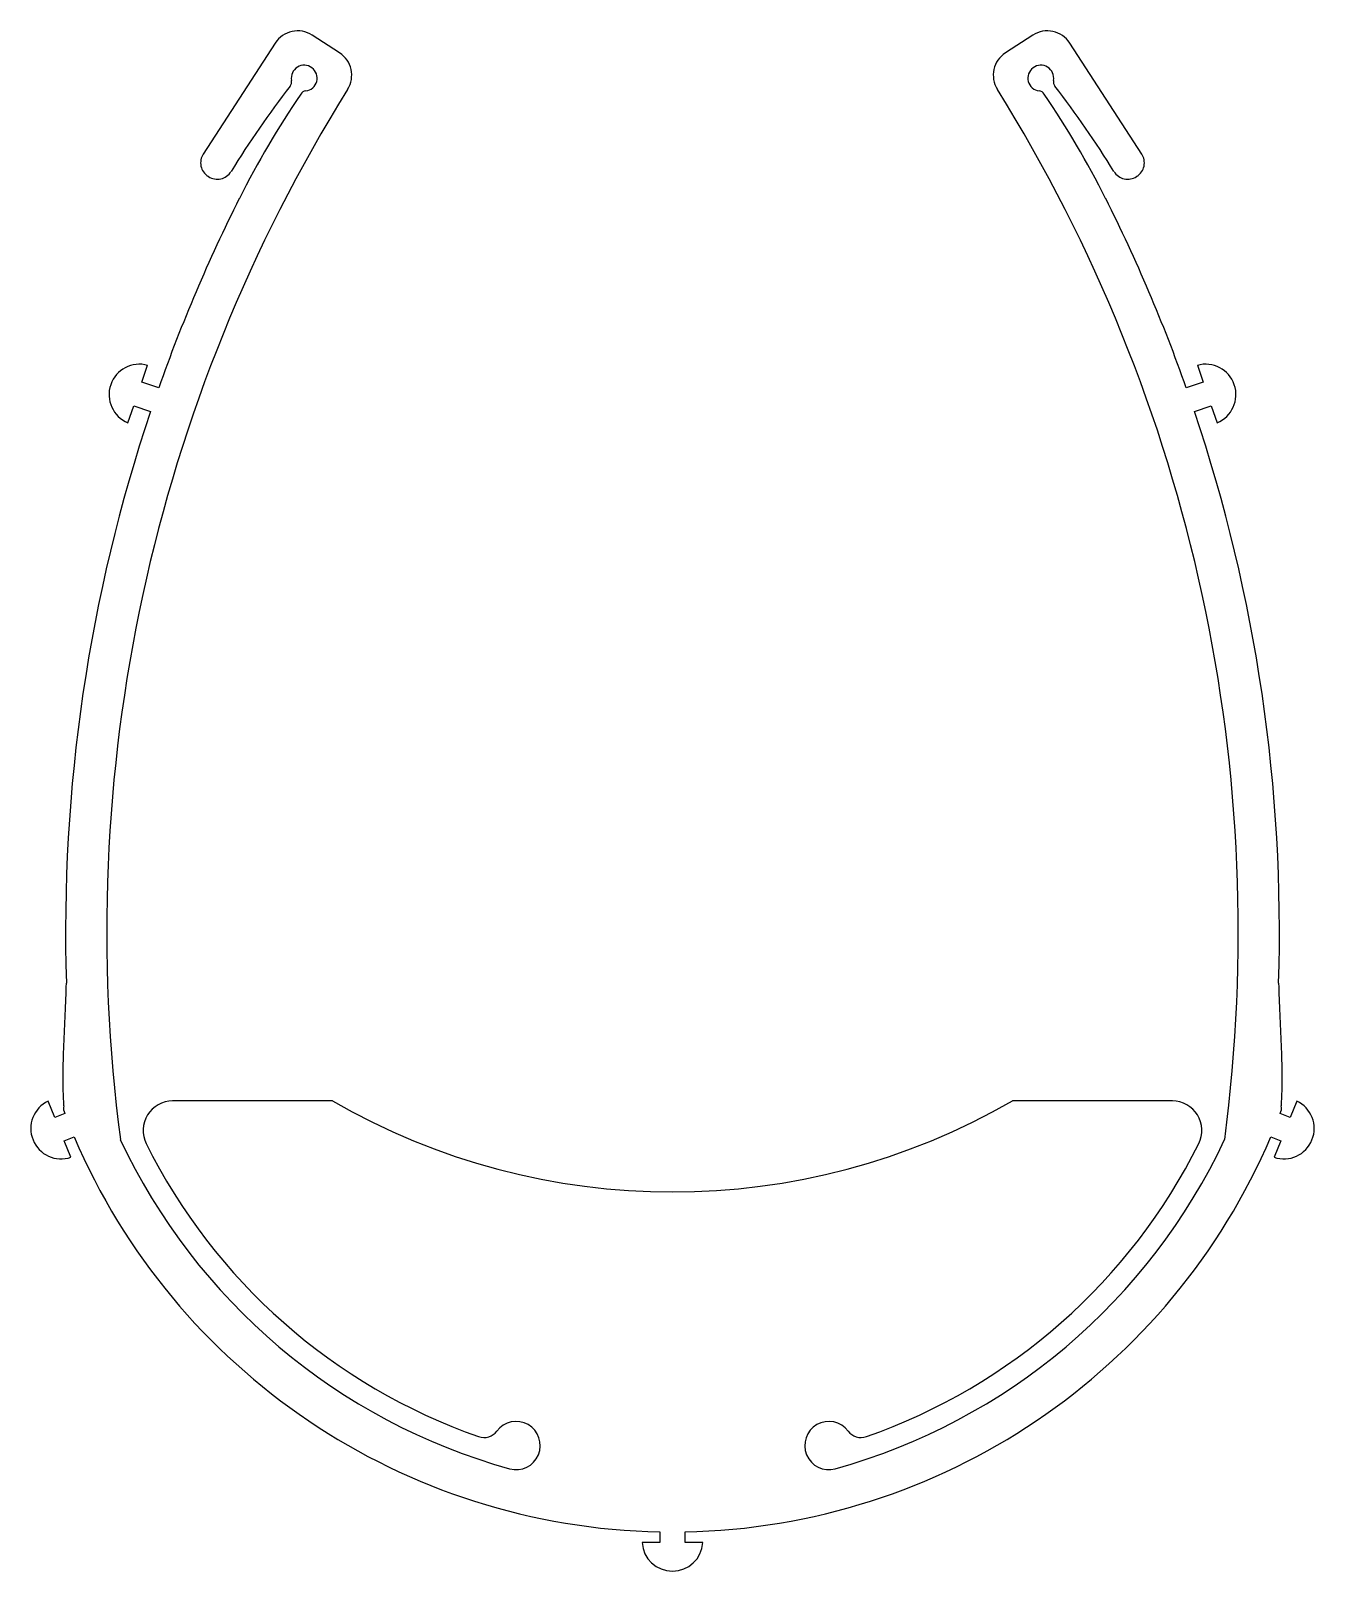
# Model space of a CAD drawing. Header units: millimetres. Extents: x -81 to 101, y -115 to 104.
import ezdxf

# ---------------------------------------------------------------- set-up
doc = ezdxf.new("R2010")
doc.units = ezdxf.units.MM

msp = doc.modelspace()

# ---------------------------------------------------------------- linework, layer by layer
at = {"color": 7, "linetype": 'Continuous', "lineweight": 25}
for p, q in [((-37.24, 100.65), (-41.1, 103.16)), ((61.29, 103.16), (57.43, 100.65)), ((-46.38, 102.03), (-56.6, 86.25)), ((76.79, 86.25), (66.57, 102.03)), ((-55.92, 83.09), (-55.85, 83.04)), ((76.04, 83.04), (76.11, 83.09)), ((-65.32, 53.83), (-64.5, 56.22)), ((84.69, 56.22), (85.51, 53.83)), ((-62.93, 53.01), (-65.32, 53.83)), ((85.51, 53.83), (83.12, 53.01)), ((-67.31, 48.06), (-66.48, 50.46)), ((-66.48, 50.46), (-64.09, 49.64)), ((84.28, 49.64), (86.67, 50.46)), ((86.67, 50.46), (87.5, 48.06)), ((-77.69, -50.7), (-78.63, -48.35)), ((-76.26, -50.12), (-77.69, -50.7)), ((-38.23, -48.33), (-60.96, -48.33)), ((81.15, -48.33), (58.42, -48.33)), ((97.87, -50.7), (96.45, -50.12)), ((98.82, -48.35), (97.87, -50.7)), ((-76.35, -54), (-74.95, -53.44)), ((-75.4, -56.35), (-76.35, -54)), ((95.14, -53.44), (96.54, -54)), ((96.54, -54), (95.59, -56.35)), ((8.31, -111.11), (5.78, -111.11)), ((8.31, -109.6), (8.31, -111.11)), ((11.88, -111.11), (11.88, -109.6)), ((14.41, -111.11), (11.88, -111.11))]:
    msp.add_line(p, q, dxfattribs=at)
for centre, radius, start, end in [((-43.18, 99.95), 3.81, 57.0577, 147.0577), ((63.37, 99.95), 3.81, 32.9423, 122.9423), ((-42.25, 97.04), 1.84, 277.0764, 190.0789), ((-39.31, 97.45), 3.81, 328.0696, 57.0577), ((59.5, 97.45), 3.81, 122.9423, 211.9304), ((62.44, 97.04), 1.84, 349.9211, 262.9236), ((-45.06, 96.54), 1.02, 322.2543, 10.0789), ((65.25, 96.54), 1.02, 169.9211, 217.7457), ((155.99, -24.26), 226.31, 148.0696, 187.5004), ((64.29, 11.89), 137.26, 142.2543, 148.4252), ((64.84, 21.52), 130.15, 145.7445, 153.3321), ((-41.9, 94.21), 1.02, 97.0764, 145.7445), ((-135.8, -24.26), 226.31, 352.4996, 31.9304), ((62.08, 94.21), 1.02, 34.2555, 82.9236), ((-44.65, 21.52), 130.15, 26.6679, 34.2555), ((-44.1, 11.89), 137.26, 31.5748, 37.7457), ((-54.68, 85.01), 2.29, 147.0577, 237.0577), ((74.87, 85.01), 2.29, 302.9423, 32.9423), ((-54.61, 84.96), 2.29, 237.0577, 328.4252), ((74.8, 84.96), 2.29, 211.5748, 302.9423), ((155.99, -24.26), 232.16, 153.3321, 160.5602), ((-135.8, -24.26), 232.16, 19.4398, 26.6679), ((-65.67, 52.06), 4.32, 74.3162, 247.6838), ((85.86, 52.06), 4.32, 292.3162, 105.6838), ((155.99, -24.26), 232.16, 161.4398, 181.8107), ((-135.8, -24.26), 232.16, 358.1893, 18.5602), ((-76.79, -52.26), 4.32, 115.3162, 288.6838), ((-75.05, -49.4), 1.41, 164.8696, 210.7121), ((-60.96, -52.53), 4.19, 90, 206.4664), ((10.09, 35.5), 96.77, 240.0397, 299.9603), ((81.15, -52.53), 4.19, 333.5336, 90), ((96.98, -52.26), 4.32, 251.3162, 64.6838), ((95.24, -49.4), 1.41, 329.2879, 15.1304), ((10.09, -17.15), 92.46, 203.1043, 268.8957), ((10.09, -17.15), 86.61, 205.032, 254.5037), ((10.09, -17.15), 83.57, 206.4664, 250.7486), ((10.09, -17.15), 92.46, 271.1043, 336.8957), ((10.09, -17.15), 86.61, 285.4963, 334.968), ((10.09, -17.15), 83.57, 289.2514, 333.5336), ((-12.13, -97.32), 3.43, 254.5037, 143.1658), ((32.32, -97.32), 3.43, 36.8342, 285.4963), ((-16.7, -93.89), 2.29, 250.7486, 323.1658), ((36.89, -93.89), 2.29, 216.8342, 289.2514), ((10.09, -110.86), 4.32, 183.3162, 356.6838)]:
    msp.add_arc(centre, radius, start, end, dxfattribs=at)
for points in [[(-76.41, -49.04), (-76.49, -47.59), (-76.54, -44.7), (-76.42, -40.35), (-76.21, -35.99), (-76.09, -33.06), (-76.05, -31.6)], [(96.24, -31.6), (96.28, -33.06), (96.4, -35.99), (96.61, -40.35), (96.73, -44.7), (96.68, -47.59), (96.6, -49.04)]]:
    msp.add_open_spline(points, degree=3, dxfattribs=at)

doc.saveas('drawing.dxf')
